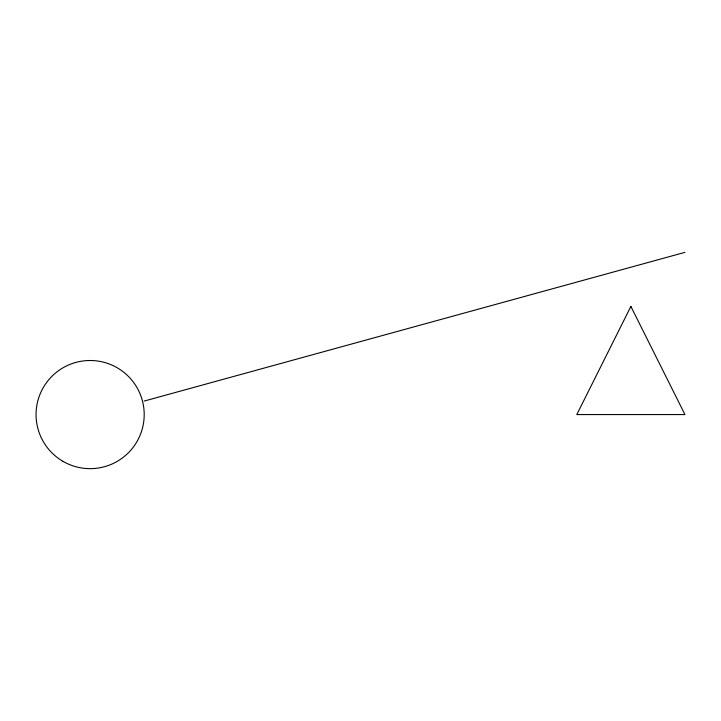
<?xml version="1.0" encoding="UTF-8"?>
<svg xmlns="http://www.w3.org/2000/svg" width="721" height="721" viewBox="0 0 721 721"><rect width="100%" height="100%" fill="white"/><g stroke="black" fill="none" stroke-linecap="round" stroke-linejoin="round"><path stroke-width="1.08" d="M144.2 401.056L684.95 252.35M630.875 306.425L576.8 414.575L684.95 414.575L630.875 306.425M63.087 461.404A54.075 54.075 0 0 0 144.2 414.575A54.075 54.075 0 0 0 63.087 367.746A54.075 54.075 0 0 0 63.087 461.404"/></g></svg>
